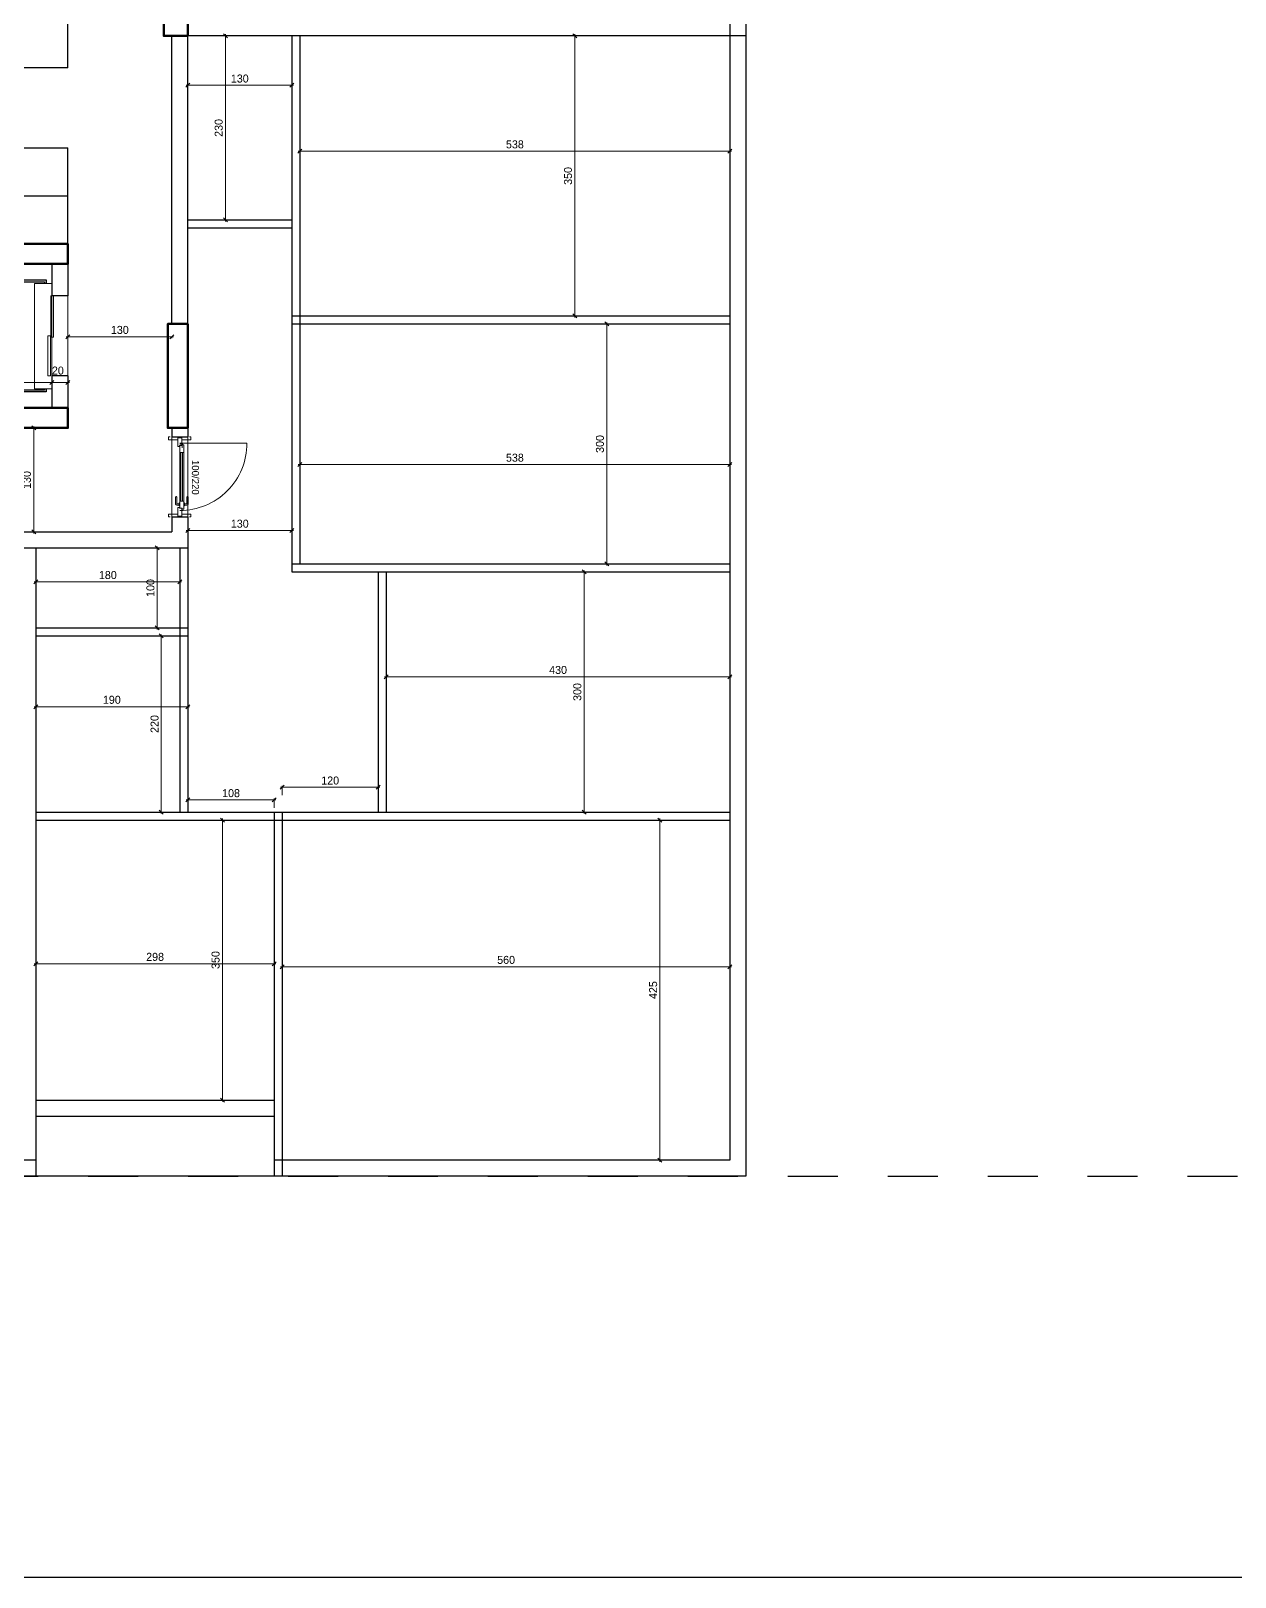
# Model space of a CAD drawing. Header units: centimetres. Extents: x 562865 to 1310255, y -148070 to 32737.
# Drawn here: x 655131 to 656637, y -20064 to -18132 of the extents above; entities that cross this region are included whole.
import ezdxf
from ezdxf.enums import TextEntityAlignment as Align

# ---------------------------------------------------------------- set-up
doc = ezdxf.new("R2010")
doc.units = ezdxf.units.CM
doc.header["$LTSCALE"] = 2.5
doc.linetypes.add('DASHED', pattern=[0.25, 0.125, -0.125])
doc.layers.get('0').update_dxf_attribs({"color": 86})
for name, color, linetype, lineweight in [('1', 126, 'Continuous', 25), ('DUVAR', 4, 'Continuous', 30), ('duvar-kesim', 7, 'Continuous', 0), ('GÖRÜNÜŞLER', 96, 'Continuous', 25), ('ince', 30, 'Continuous', 15), ('iç ölçü', 106, 'Continuous', 18), ('kapi', 9, 'Continuous', 0), ('kolon', 1, 'Continuous', 53)]:
    doc.layers.add(name, color=color, linetype=linetype, lineweight=lineweight)
for name, color, linetype in [('alan', 7, 'Continuous'), ('kapi-yazi', 7, 'Continuous'), ('MAKINA', 4, 'Continuous'), ('MERBAS', 231, 'Continuous'), ('MIMARI', 3, 'Continuous'), ('Oda', 7, 'Continuous')]:
    doc.layers.add(name, color=color, linetype=linetype)
doc.styles.add('MAHALADI', font='arial.ttf')
doc.styles.add('PINAR', font='comic.ttf')
doc.dimstyles.new('TEMİZ ÖLÇÜ', dxfattribs={"dimtxt": 10, "dimasz": 5, "dimexe": 1.8, "dimexo": 0.625, "dimgap": 3, "dimtad": 1, "dimdec": 0, "dimrnd": 0.5, "dimzin": 1, "dimdsep": 46, "dimtxsty": 'PINAR', "dimblk": 'OBLIQUE', "dimcen": 0.9, "dimdle": 2, "dimclrd": 256, "dimclre": 256, "dimclrt": 7, "dimadec": 0, "dimazin": 0, "dimtfac": 1, "dimtdec": 0, "dimtofl": 0, "dimtmove": 2, "dimatfit": 2, "dimfxl": 10, "dimfxlon": 1, "dimlwd": -1, "dimlwe": -1, "dimarcsym": 0})

# ---------------------------------------------------------------- blocks, each defined once
blk = doc.blocks.new('WRTGHBWSTH')
at = {"layer": 'GÖRÜNÜŞLER', "color": 251, "linetype": 'DASHED', "ltscale": 200}
blk.add_lwpolyline([(643862, 7103), (643152.3, 7181.9), (642310, 7155.3), (641146.5, 7079.8), (639025.1, 6992.1), (638997.9, 4472.7), (643762.9, 4472.7)], close=True, dxfattribs=at)
blk = doc.blocks.new('_Oblique')
at = {"color": 0, "linetype": 'ByBlock', "lineweight": -2}
blk.add_line((-0.5, -0.5), (0.5, 0.5), dxfattribs=at)
blk = doc.blocks.new('*D3137')
at = {"layer": 'Defpoints', "color": 0}
for p in [(304, 206.9), (324, 209.6), (304, 193.2)]:
    blk.add_point(p, dxfattribs=at)
at = {"layer": 'iç ölçü'}
for p, q in [((326, 206.9), (302, 206.9)), ((304, 196.9), (304, 208.7)), ((324, 208.9), (324, 205.1))]:
    blk.add_line(p, q, dxfattribs=at)
at = {"layer": 'iç ölçü', "linetype": 'ByBlock', "xscale": 5, "yscale": 5, "zscale": 5, "rotation": 180}
blk.add_blockref('_Oblique', (304, 206.9), dxfattribs=at)
at = {"layer": 'iç ölçü', "linetype": 'ByBlock', "xscale": 5, "yscale": 5, "zscale": 5}
blk.add_blockref('_Oblique', (324, 206.9), dxfattribs=at)
at = {"layer": 'iç ölçü', "color": 7, "insert": (311.5, 221.7), "char_height": 10, "attachment_point": 5, "style": 'PINAR'}
blk.add_mtext('20', dxfattribs=at)
blk = doc.blocks.new('*D3136')
at = {"layer": 'Defpoints', "color": 0}
for p in [(99, 231.4), (99, 206.9), (304, 193.2)]:
    blk.add_point(p, dxfattribs=at)
at = {"layer": 'iç ölçü'}
for p, q in [((99, 216.9), (99, 205.1)), ((306, 206.9), (97, 206.9)), ((304, 196.9), (304, 208.7))]:
    blk.add_line(p, q, dxfattribs=at)
at = {"layer": 'iç ölçü', "linetype": 'ByBlock', "xscale": 5, "yscale": 5, "zscale": 5, "rotation": 180}
blk.add_blockref('_Oblique', (99, 206.9), dxfattribs=at)
at = {"layer": 'iç ölçü', "linetype": 'ByBlock', "xscale": 5, "yscale": 5, "zscale": 5}
blk.add_blockref('_Oblique', (304, 206.9), dxfattribs=at)
at = {"layer": 'iç ölçü', "color": 7, "insert": (201.5, 215.4), "char_height": 10, "attachment_point": 5, "style": 'PINAR'}
blk.add_mtext('205', dxfattribs=at)
blk = doc.blocks.new('*D3134')
at = {"layer": 'Defpoints', "color": 0}
for p in [(99, 231.4), (74, 209.4), (74, 206.9)]:
    blk.add_point(p, dxfattribs=at)
at = {"layer": 'iç ölçü'}
for p, q in [((99, 216.9), (99, 205.1)), ((101, 206.9), (72, 206.9)), ((74, 208.8), (74, 205.1))]:
    blk.add_line(p, q, dxfattribs=at)
at = {"layer": 'iç ölçü', "linetype": 'ByBlock', "xscale": 5, "yscale": 5, "zscale": 5, "rotation": 180}
blk.add_blockref('_Oblique', (74, 206.9), dxfattribs=at)
at = {"layer": 'iç ölçü', "linetype": 'ByBlock', "xscale": 5, "yscale": 5, "zscale": 5}
blk.add_blockref('_Oblique', (99, 206.9), dxfattribs=at)
at = {"layer": 'iç ölçü', "color": 7, "insert": (86.5, 218.4), "char_height": 10, "attachment_point": 5, "style": 'PINAR'}
blk.add_mtext('25', dxfattribs=at)
blk = doc.blocks.new('*D3135')
at = {"layer": 'Defpoints', "color": 0}
for p in [(130.6, 175), (137.3, 175), (130.6, 150)]:
    blk.add_point(p, dxfattribs=at)
at = {"layer": 'iç ölçü'}
for p, q in [((131.2, 175), (139.1, 175)), ((137.3, 148), (137.3, 177)), ((131.2, 150), (139.1, 150))]:
    blk.add_line(p, q, dxfattribs=at)
at = {"layer": 'iç ölçü', "linetype": 'ByBlock', "xscale": 5, "yscale": 5, "zscale": 5}
for p, rotation in [((137.3, 175), 90), ((137.3, 150), 270)]:
    blk.add_blockref('_Oblique', p, dxfattribs=dict(at, rotation=rotation))
at = {"layer": 'iç ölçü', "color": 7, "insert": (125.4, 162.5), "char_height": 10, "attachment_point": 5, "rotation": 90, "style": 'PINAR'}
blk.add_mtext('25', dxfattribs=at)
blk = doc.blocks.new('*D3139')
at = {"layer": 'Defpoints', "color": 0}
for p in [(133.1, 355), (137.3, 355), (130.6, 175)]:
    blk.add_point(p, dxfattribs=at)
at = {"layer": 'iç ölçü'}
for p, q in [((133.7, 355), (139.1, 355)), ((137.3, 173), (137.3, 357)), ((131.2, 175), (139.1, 175))]:
    blk.add_line(p, q, dxfattribs=at)
at = {"layer": 'iç ölçü', "linetype": 'ByBlock', "xscale": 5, "yscale": 5, "zscale": 5}
for p, rotation in [((137.3, 355), 90.00000000000001), ((137.3, 175), 270)]:
    blk.add_blockref('_Oblique', p, dxfattribs=dict(at, rotation=rotation))
at = {"layer": 'iç ölçü', "color": 7, "insert": (128.9, 265), "char_height": 10, "attachment_point": 5, "rotation": 90, "style": 'PINAR'}
blk.add_mtext('180', dxfattribs=at)
blk = doc.blocks.new('*D3133')
at = {"layer": 'Defpoints', "color": 0}
for p in [(133.1, 380), (137.3, 380), (133.1, 355)]:
    blk.add_point(p, dxfattribs=at)
at = {"layer": 'iç ölçü'}
for p, q in [((133.7, 380), (139.1, 380)), ((137.3, 353), (137.3, 382)), ((133.7, 355), (139.1, 355))]:
    blk.add_line(p, q, dxfattribs=at)
at = {"layer": 'iç ölçü', "linetype": 'ByBlock', "xscale": 5, "yscale": 5, "zscale": 5}
for p, rotation in [((137.3, 380), 90), ((137.3, 355), 270)]:
    blk.add_blockref('_Oblique', p, dxfattribs=dict(at, rotation=rotation))
at = {"layer": 'iç ölçü', "color": 7, "insert": (122.2, 367.5), "char_height": 10, "attachment_point": 5, "rotation": 90, "style": 'PINAR'}
blk.add_mtext('25', dxfattribs=at)
blk = doc.blocks.new('*D3138')
at = {"layer": 'Defpoints', "color": 0}
for p in [(324, 265), (454, 265), (454, 264.1)]:
    blk.add_point(p, dxfattribs=at)
at = {"layer": 'iç ölçü'}
for p, q in [((322, 264.1), (456, 264.1)), ((324, 264.4), (324, 262.3)), ((454, 264.4), (454, 262.3))]:
    blk.add_line(p, q, dxfattribs=at)
at = {"layer": 'iç ölçü', "linetype": 'ByBlock', "xscale": 5, "yscale": 5, "zscale": 5, "rotation": 180}
blk.add_blockref('_Oblique', (324, 264.1), dxfattribs=at)
at = {"layer": 'iç ölçü', "linetype": 'ByBlock', "xscale": 5, "yscale": 5, "zscale": 5}
blk.add_blockref('_Oblique', (454, 264.1), dxfattribs=at)
at = {"layer": 'iç ölçü', "color": 7, "insert": (389, 272.5), "char_height": 10, "attachment_point": 5, "style": 'PINAR'}
blk.add_mtext('130', dxfattribs=at)
blk = doc.blocks.new('fm-door1')
at = {"linetype": 'Continuous'}
for p, q in [((0, 25), (0, -25)), ((100, 25), (0, 25)), ((80, 32), (80, 0)), ((84, 28), (128, 28)), ((90, 50), (910, 50)), ((90, 50), (90, 30)), ((100, 30), (90, 30)), ((100, 30), (100, -5)), ((100, 30), (100, -5)), ((100, 0), (900, 0)), ((190, 50), (190, 0)), ((810, 50), (810, 0)), ((910, 30), (900, 30)), ((900, 30), (900, -5)), ((900, 25), (1000, 25)), ((910, 50), (910, 30)), ((1000, 25), (1000, -25)), ((110, -25), (0, -25)), ((100, -5), (110, -5)), ((110, -5), (100, -5)), ((110, -5), (110, -25)), ((110, -25), (110, -5)), ((890, -25), (890, -5)), ((890, -5), (900, -5)), ((890, -25), (1000, -25))]:
    blk.add_line(p, q, dxfattribs=at)
at = {"color": 8, "linetype": 'Continuous'}
for p, q in [((190, 35), (810, 35)), ((190, 15), (810, 15))]:
    blk.add_line(p, q, dxfattribs=at)
at = {"linetype": 'Continuous'}
for points in [[(858, 58), (858, 89, 0.414214), (842, 104), (759, 104, 1), (759, 89), (835, 89, -0.414214), (842, 81), (842, 58)], [(858, -8), (858, -39, -0.414214), (842, -54), (759, -54, -1), (759, -39), (835, -39, 0.414214), (842, -31), (842, -8)]]:
    blk.add_lwpolyline(points, format="xyb", dxfattribs=at)
for points in [[(869, 50), (869, 58), (831, 58), (831, 50)], [(869, 0), (869, -8), (831, -8), (831, 0)]]:
    blk.add_lwpolyline(points, dxfattribs=at)
blk.add_circle((84, 32), 4.26, dxfattribs=at)
blk = doc.blocks.new('*D3130')
at = {"layer": 'Defpoints', "color": 0}
for p in [(251.2, 150), (251.2, 20), (281.3, 20)]:
    blk.add_point(p, dxfattribs=at)
at = {"layer": 'iç ölçü'}
for p, q in [((276.3, 150), (283.1, 150)), ((281.3, 152), (281.3, 18)), ((276.3, 20), (283.1, 20))]:
    blk.add_line(p, q, dxfattribs=at)
at = {"layer": 'iç ölçü', "linetype": 'ByBlock', "xscale": 5, "yscale": 5, "zscale": 5}
for p, rotation in [((281.3, 150), 90), ((281.3, 20), 270)]:
    blk.add_blockref('_Oblique', p, dxfattribs=dict(at, rotation=rotation))
at = {"layer": 'iç ölçü', "color": 7, "insert": (272.8, 85), "char_height": 10, "attachment_point": 5, "rotation": 90, "style": 'PINAR'}
blk.add_mtext('130', dxfattribs=at)
blk = doc.blocks.new('*D3131')
at = {"layer": 'Defpoints', "color": 0}
for p in [(274, 880), (280.3, 880), (281.3, 750)]:
    blk.add_point(p, dxfattribs=at)
at = {"layer": 'iç ölçü'}
for p, q in [((275.3, 880), (282.1, 880)), ((280.3, 748), (280.3, 882)), ((280.6, 750), (278.5, 750))]:
    blk.add_line(p, q, dxfattribs=at)
at = {"layer": 'iç ölçü', "linetype": 'ByBlock', "xscale": 5, "yscale": 5, "zscale": 5}
for p, rotation in [((280.3, 880), 90), ((280.3, 750), 270)]:
    blk.add_blockref('_Oblique', p, dxfattribs=dict(at, rotation=rotation))
at = {"layer": 'iç ölçü', "color": 7, "insert": (271.8, 815), "char_height": 10, "attachment_point": 5, "rotation": 90, "style": 'PINAR'}
blk.add_mtext('130', dxfattribs=at)
blk = doc.blocks.new('*D3132')
at = {"layer": 'Defpoints', "color": 0}
for p in [(324, 675.8), (324, 661.2), (454, 675.8)]:
    blk.add_point(p, dxfattribs=at)
at = {"layer": 'iç ölçü'}
for p, q in [((456, 661.2), (322, 661.2)), ((324, 666.2), (324, 659.4)), ((454, 666.2), (454, 659.4))]:
    blk.add_line(p, q, dxfattribs=at)
at = {"layer": 'iç ölçü', "linetype": 'ByBlock', "xscale": 5, "yscale": 5, "zscale": 5, "rotation": 180}
blk.add_blockref('_Oblique', (324, 661.2), dxfattribs=at)
at = {"layer": 'iç ölçü', "linetype": 'ByBlock', "xscale": 5, "yscale": 5, "zscale": 5}
blk.add_blockref('_Oblique', (454, 661.2), dxfattribs=at)
at = {"layer": 'iç ölçü', "color": 7, "insert": (389, 669.6), "char_height": 10, "attachment_point": 5, "style": 'PINAR'}
blk.add_mtext('130', dxfattribs=at)
blk = doc.blocks.new('*D1673')
at = {"layer": 'Defpoints', "color": 0}
for p in [(655445.4, -19291.3), (656005.4, -19291.3), (656005.4, -19301.5)]:
    blk.add_point(p, dxfattribs=at)
at = {"layer": 'iç ölçü'}
for p, q in [((655443.4, -19301.5), (656007.4, -19301.5)), ((655445.4, -19291.9), (655445.4, -19303.3)), ((656005.4, -19291.9), (656005.4, -19303.3))]:
    blk.add_line(p, q, dxfattribs=at)
at = {"layer": 'iç ölçü', "linetype": 'ByBlock', "xscale": 5, "yscale": 5, "zscale": 5, "rotation": 180}
blk.add_blockref('_Oblique', (655445.4, -19301.5), dxfattribs=at)
at = {"layer": 'iç ölçü', "linetype": 'ByBlock', "xscale": 5, "yscale": 5, "zscale": 5}
blk.add_blockref('_Oblique', (656005.4, -19301.5), dxfattribs=at)
at = {"layer": 'iç ölçü', "color": 7, "insert": (655725.4, -19293), "char_height": 10, "attachment_point": 5, "style": 'PINAR'}
blk.add_mtext('560', dxfattribs=at)
blk = doc.blocks.new('*D1674')
at = {"layer": 'Defpoints', "color": 0}
for p in [(655137.3, -19272.2), (655435.4, -19272.2), (655137.3, -19297.7)]:
    blk.add_point(p, dxfattribs=at)
at = {"layer": 'iç ölçü'}
for p, q in [((655437.4, -19297.7), (655135.3, -19297.7)), ((655137.3, -19287.7), (655137.3, -19299.5)), ((655435.4, -19287.7), (655435.4, -19299.5))]:
    blk.add_line(p, q, dxfattribs=at)
at = {"layer": 'iç ölçü', "linetype": 'ByBlock', "xscale": 5, "yscale": 5, "zscale": 5, "rotation": 180}
blk.add_blockref('_Oblique', (655137.3, -19297.7), dxfattribs=at)
at = {"layer": 'iç ölçü', "linetype": 'ByBlock', "xscale": 5, "yscale": 5, "zscale": 5}
blk.add_blockref('_Oblique', (655435.4, -19297.7), dxfattribs=at)
at = {"layer": 'iç ölçü', "color": 7, "insert": (655286.4, -19289.2), "char_height": 10, "attachment_point": 5, "style": 'PINAR'}
blk.add_mtext('298', dxfattribs=at)
blk = doc.blocks.new('*D1675')
at = {"layer": 'Defpoints', "color": 0}
for p in [(655137.3, -18813.9), (655317.3, -18813.9), (655317.3, -18820.4)]:
    blk.add_point(p, dxfattribs=at)
at = {"layer": 'iç ölçü'}
for p, q in [((655135.3, -18820.4), (655319.3, -18820.4)), ((655137.3, -18814.5), (655137.3, -18822.2)), ((655317.3, -18814.5), (655317.3, -18822.2))]:
    blk.add_line(p, q, dxfattribs=at)
at = {"layer": 'iç ölçü', "linetype": 'ByBlock', "xscale": 5, "yscale": 5, "zscale": 5, "rotation": 180}
blk.add_blockref('_Oblique', (655137.3, -18820.4), dxfattribs=at)
at = {"layer": 'iç ölçü', "linetype": 'ByBlock', "xscale": 5, "yscale": 5, "zscale": 5}
blk.add_blockref('_Oblique', (655317.3, -18820.4), dxfattribs=at)
at = {"layer": 'iç ölçü', "color": 7, "insert": (655227.3, -18812), "char_height": 10, "attachment_point": 5, "style": 'PINAR'}
blk.add_mtext('180', dxfattribs=at)
blk = doc.blocks.new('*D1676')
at = {"layer": 'Defpoints', "color": 0}
for p in [(655227.3, -18888.1), (655227.3, -19108.1), (655294.2, -19108.1)]:
    blk.add_point(p, dxfattribs=at)
at = {"layer": 'iç ölçü'}
for p, q in [((655284.2, -18888.1), (655296, -18888.1)), ((655294.2, -18886.1), (655294.2, -19110.1)), ((655284.2, -19108.1), (655296, -19108.1))]:
    blk.add_line(p, q, dxfattribs=at)
at = {"layer": 'iç ölçü', "linetype": 'ByBlock', "xscale": 5, "yscale": 5, "zscale": 5}
for p, rotation in [((655294.2, -18888.1), 90), ((655294.2, -19108.1), 270)]:
    blk.add_blockref('_Oblique', p, dxfattribs=dict(at, rotation=rotation))
at = {"layer": 'iç ölçü', "color": 7, "insert": (655285.8, -18998.1), "char_height": 10, "attachment_point": 5, "rotation": 90, "style": 'PINAR'}
blk.add_mtext('220', dxfattribs=at)
blk = doc.blocks.new('*D1678')
at = {"layer": 'Defpoints', "color": 0}
for p in [(655885.4, -19118.1), (655885.4, -19543.3), (655917.8, -19543.3)]:
    blk.add_point(p, dxfattribs=at)
at = {"layer": 'iç ölçü'}
for p, q in [((655907.8, -19118.1), (655919.6, -19118.1)), ((655917.8, -19116.1), (655917.8, -19545.3)), ((655907.8, -19543.3), (655919.6, -19543.3))]:
    blk.add_line(p, q, dxfattribs=at)
at = {"layer": 'iç ölçü', "linetype": 'ByBlock', "xscale": 5, "yscale": 5, "zscale": 5}
for p, rotation in [((655917.8, -19118.1), 90), ((655917.8, -19543.3), 270)]:
    blk.add_blockref('_Oblique', p, dxfattribs=dict(at, rotation=rotation))
at = {"layer": 'iç ölçü', "color": 7, "insert": (655909.3, -19330.7), "char_height": 10, "attachment_point": 5, "rotation": 90, "style": 'PINAR'}
blk.add_mtext('425', dxfattribs=at)
blk = doc.blocks.new('*D1679')
at = {"layer": 'Defpoints', "color": 0}
for p in [(655371.7, -18138.1), (655371.7, -18368.1), (655374.4, -18368.1)]:
    blk.add_point(p, dxfattribs=at)
at = {"layer": 'iç ölçü'}
for p, q in [((655372.3, -18138.1), (655376.2, -18138.1)), ((655374.4, -18136.1), (655374.4, -18370.1)), ((655372.3, -18368.1), (655376.2, -18368.1))]:
    blk.add_line(p, q, dxfattribs=at)
at = {"layer": 'iç ölçü', "linetype": 'ByBlock', "xscale": 5, "yscale": 5, "zscale": 5}
for p, rotation in [((655374.4, -18138.1), 90), ((655374.4, -18368.1), 270)]:
    blk.add_blockref('_Oblique', p, dxfattribs=dict(at, rotation=rotation))
at = {"layer": 'iç ölçü', "color": 7, "insert": (655366, -18253.1), "char_height": 10, "attachment_point": 5, "rotation": 90, "style": 'PINAR'}
blk.add_mtext('230', dxfattribs=at)
blk = doc.blocks.new('*D1680')
at = {"layer": 'Defpoints', "color": 0}
for p in [(655457.3, -18199.8), (655327.3, -18204.8), (655457.3, -18204.8)]:
    blk.add_point(p, dxfattribs=at)
at = {"layer": 'iç ölçü'}
for p, q in [((655325.3, -18199.8), (655459.3, -18199.8)), ((655327.3, -18204.2), (655327.3, -18198)), ((655457.3, -18204.2), (655457.3, -18198))]:
    blk.add_line(p, q, dxfattribs=at)
at = {"layer": 'iç ölçü', "linetype": 'ByBlock', "xscale": 5, "yscale": 5, "zscale": 5, "rotation": 180}
blk.add_blockref('_Oblique', (655327.3, -18199.8), dxfattribs=at)
at = {"layer": 'iç ölçü', "linetype": 'ByBlock', "xscale": 5, "yscale": 5, "zscale": 5}
blk.add_blockref('_Oblique', (655457.3, -18199.8), dxfattribs=at)
at = {"layer": 'iç ölçü', "color": 7, "insert": (655392.3, -18191.4), "char_height": 10, "attachment_point": 5, "style": 'PINAR'}
blk.add_mtext('130', dxfattribs=at)
blk = doc.blocks.new('*D1684')
at = {"layer": 'Defpoints', "color": 0}
for p in [(655845.3, -18498.1), (655845.3, -18798.1), (655851.2, -18798.1)]:
    blk.add_point(p, dxfattribs=at)
at = {"layer": 'iç ölçü'}
for p, q in [((655846, -18498.1), (655853, -18498.1)), ((655851.2, -18496.1), (655851.2, -18800.1)), ((655846, -18798.1), (655853, -18798.1))]:
    blk.add_line(p, q, dxfattribs=at)
at = {"layer": 'iç ölçü', "linetype": 'ByBlock', "xscale": 5, "yscale": 5, "zscale": 5}
for p, rotation in [((655851.2, -18498.1), 90), ((655851.2, -18798.1), 270)]:
    blk.add_blockref('_Oblique', p, dxfattribs=dict(at, rotation=rotation))
at = {"layer": 'iç ölçü', "color": 7, "insert": (655842.8, -18648.1), "char_height": 10, "attachment_point": 5, "rotation": 90, "style": 'PINAR'}
blk.add_mtext('300', dxfattribs=at)
blk = doc.blocks.new('*D1685')
at = {"layer": 'Defpoints', "color": 0}
for p in [(655467.3, -18668.1), (656005.4, -18668.1), (656005.4, -18673.7)]:
    blk.add_point(p, dxfattribs=at)
at = {"layer": 'iç ölçü'}
for p, q in [((655465.3, -18673.7), (656007.4, -18673.7)), ((655467.3, -18668.7), (655467.3, -18675.5)), ((656005.4, -18668.7), (656005.4, -18675.5))]:
    blk.add_line(p, q, dxfattribs=at)
at = {"layer": 'iç ölçü', "linetype": 'ByBlock', "xscale": 5, "yscale": 5, "zscale": 5, "rotation": 180}
blk.add_blockref('_Oblique', (655467.3, -18673.7), dxfattribs=at)
at = {"layer": 'iç ölçü', "linetype": 'ByBlock', "xscale": 5, "yscale": 5, "zscale": 5}
blk.add_blockref('_Oblique', (656005.4, -18673.7), dxfattribs=at)
at = {"layer": 'iç ölçü', "color": 7, "insert": (655736.4, -18665.3), "char_height": 10, "attachment_point": 5, "style": 'PINAR'}
blk.add_mtext('538', dxfattribs=at)
blk = doc.blocks.new('*D1686')
at = {"layer": 'Defpoints', "color": 0}
for p in [(655807, -18138.1), (655811.3, -18138.1), (655807, -18488.1)]:
    blk.add_point(p, dxfattribs=at)
at = {"layer": 'iç ölçü'}
for p, q in [((655807.6, -18138.1), (655813.1, -18138.1)), ((655811.3, -18490.1), (655811.3, -18136.1)), ((655807.6, -18488.1), (655813.1, -18488.1))]:
    blk.add_line(p, q, dxfattribs=at)
at = {"layer": 'iç ölçü', "linetype": 'ByBlock', "xscale": 5, "yscale": 5, "zscale": 5}
for p, rotation in [((655811.3, -18138.1), 90), ((655811.3, -18488.1), 270)]:
    blk.add_blockref('_Oblique', p, dxfattribs=dict(at, rotation=rotation))
at = {"layer": 'iç ölçü', "color": 7, "insert": (655802.9, -18313.1), "char_height": 10, "attachment_point": 5, "rotation": 90, "style": 'PINAR'}
blk.add_mtext('350', dxfattribs=at)
blk = doc.blocks.new('*D1687')
at = {"layer": 'Defpoints', "color": 0}
for p in [(655467.3, -18282.9), (656005.4, -18282.2), (656005.4, -18282.9)]:
    blk.add_point(p, dxfattribs=at)
at = {"layer": 'iç ölçü'}
for p, q in [((655467.3, -18282.3), (655467.3, -18280.4)), ((656005.4, -18282.3), (656005.4, -18280.4)), ((655465.3, -18282.2), (656007.4, -18282.2))]:
    blk.add_line(p, q, dxfattribs=at)
at = {"layer": 'iç ölçü', "linetype": 'ByBlock', "xscale": 5, "yscale": 5, "zscale": 5, "rotation": 180}
blk.add_blockref('_Oblique', (655467.3, -18282.2), dxfattribs=at)
at = {"layer": 'iç ölçü', "linetype": 'ByBlock', "xscale": 5, "yscale": 5, "zscale": 5}
blk.add_blockref('_Oblique', (656005.4, -18282.2), dxfattribs=at)
at = {"layer": 'iç ölçü', "color": 7, "insert": (655736.4, -18273.7), "char_height": 10, "attachment_point": 5, "style": 'PINAR'}
blk.add_mtext('538', dxfattribs=at)
blk = doc.blocks.new('*D1688')
at = {"layer": 'Defpoints', "color": 0}
for p in [(655795.4, -18808.1), (655795.4, -19108.1), (655822.9, -19108.1)]:
    blk.add_point(p, dxfattribs=at)
at = {"layer": 'iç ölçü'}
for p, q in [((655812.9, -18808.1), (655824.7, -18808.1)), ((655822.9, -18806.1), (655822.9, -19110.1)), ((655812.9, -19108.1), (655824.7, -19108.1))]:
    blk.add_line(p, q, dxfattribs=at)
at = {"layer": 'iç ölçü', "linetype": 'ByBlock', "xscale": 5, "yscale": 5, "zscale": 5}
for p, rotation in [((655822.9, -18808.1), 90), ((655822.9, -19108.1), 270)]:
    blk.add_blockref('_Oblique', p, dxfattribs=dict(at, rotation=rotation))
at = {"layer": 'iç ölçü', "color": 7, "insert": (655814.5, -18958.1), "char_height": 10, "attachment_point": 5, "rotation": 90, "style": 'PINAR'}
blk.add_mtext('300', dxfattribs=at)
blk = doc.blocks.new('*D1689')
at = {"layer": 'Defpoints', "color": 0}
for p in [(656005.4, -18939), (655575.4, -18961.6), (656005.4, -18961.6)]:
    blk.add_point(p, dxfattribs=at)
at = {"layer": 'iç ölçü'}
for p, q in [((655575.4, -18949), (655575.4, -18937.2)), ((656005.4, -18949), (656005.4, -18937.2)), ((655573.4, -18939), (656007.4, -18939))]:
    blk.add_line(p, q, dxfattribs=at)
at = {"layer": 'iç ölçü', "linetype": 'ByBlock', "xscale": 5, "yscale": 5, "zscale": 5, "rotation": 180}
blk.add_blockref('_Oblique', (655575.4, -18939), dxfattribs=at)
at = {"layer": 'iç ölçü', "linetype": 'ByBlock', "xscale": 5, "yscale": 5, "zscale": 5}
blk.add_blockref('_Oblique', (656005.4, -18939), dxfattribs=at)
at = {"layer": 'iç ölçü', "color": 7, "insert": (655790.4, -18930.6), "char_height": 10, "attachment_point": 5, "style": 'PINAR'}
blk.add_mtext('430', dxfattribs=at)
blk = doc.blocks.new('*D1690')
at = {"layer": 'Defpoints', "color": 0}
for p in [(655565.4, -19077.2), (655445.4, -19108.1), (655565.4, -19108.1)]:
    blk.add_point(p, dxfattribs=at)
at = {"layer": 'iç ölçü'}
for p, q in [((655443.4, -19077.2), (655567.4, -19077.2)), ((655445.4, -19087.2), (655445.4, -19075.4)), ((655565.4, -19087.2), (655565.4, -19075.4))]:
    blk.add_line(p, q, dxfattribs=at)
at = {"layer": 'iç ölçü', "linetype": 'ByBlock', "xscale": 5, "yscale": 5, "zscale": 5, "rotation": 180}
blk.add_blockref('_Oblique', (655445.4, -19077.2), dxfattribs=at)
at = {"layer": 'iç ölçü', "linetype": 'ByBlock', "xscale": 5, "yscale": 5, "zscale": 5}
blk.add_blockref('_Oblique', (655565.4, -19077.2), dxfattribs=at)
at = {"layer": 'iç ölçü', "color": 7, "insert": (655505.4, -19068.8), "char_height": 10, "attachment_point": 5, "style": 'PINAR'}
blk.add_mtext('120', dxfattribs=at)
blk = doc.blocks.new('*D1691')
at = {"layer": 'Defpoints', "color": 0}
for p in [(655327.3, -19093), (655327.3, -19108.1), (655435.4, -19108.1)]:
    blk.add_point(p, dxfattribs=at)
at = {"layer": 'iç ölçü'}
for p, q in [((655437.4, -19093), (655325.3, -19093)), ((655327.3, -19103), (655327.3, -19091.2)), ((655435.4, -19103), (655435.4, -19091.2))]:
    blk.add_line(p, q, dxfattribs=at)
at = {"layer": 'iç ölçü', "linetype": 'ByBlock', "xscale": 5, "yscale": 5, "zscale": 5, "rotation": 180}
blk.add_blockref('_Oblique', (655327.3, -19093), dxfattribs=at)
at = {"layer": 'iç ölçü', "linetype": 'ByBlock', "xscale": 5, "yscale": 5, "zscale": 5}
blk.add_blockref('_Oblique', (655435.4, -19093), dxfattribs=at)
at = {"layer": 'iç ölçü', "color": 7, "insert": (655381.4, -19084.6), "char_height": 10, "attachment_point": 5, "style": 'PINAR'}
blk.add_mtext('108', dxfattribs=at)
blk = doc.blocks.new('*D1692')
at = {"layer": 'Defpoints', "color": 0}
for p in [(655457.3, -18753.1), (655457.3, -18756.3), (655327.3, -18793.1)]:
    blk.add_point(p, dxfattribs=at)
at = {"layer": 'iç ölçü'}
for p, q in [((655325.3, -18756.3), (655459.3, -18756.3)), ((655327.3, -18766.3), (655327.3, -18754.5)), ((655457.3, -18753.7), (655457.3, -18758.1))]:
    blk.add_line(p, q, dxfattribs=at)
at = {"layer": 'iç ölçü', "linetype": 'ByBlock', "xscale": 5, "yscale": 5, "zscale": 5, "rotation": 180}
blk.add_blockref('_Oblique', (655327.3, -18756.3), dxfattribs=at)
at = {"layer": 'iç ölçü', "linetype": 'ByBlock', "xscale": 5, "yscale": 5, "zscale": 5}
blk.add_blockref('_Oblique', (655457.3, -18756.3), dxfattribs=at)
at = {"layer": 'iç ölçü', "color": 7, "insert": (655392.3, -18747.8), "char_height": 10, "attachment_point": 5, "style": 'PINAR'}
blk.add_mtext('130', dxfattribs=at)
blk = doc.blocks.new('*D1694')
at = {"layer": 'Defpoints', "color": 0}
for p in [(655294.9, -18778.1), (655289, -18878.1), (655294.9, -18878.1)]:
    blk.add_point(p, dxfattribs=at)
at = {"layer": 'iç ölçü'}
for p, q in [((655294.3, -18778.1), (655287.2, -18778.1)), ((655289, -18776.1), (655289, -18880.1)), ((655294.3, -18878.1), (655287.2, -18878.1))]:
    blk.add_line(p, q, dxfattribs=at)
at = {"layer": 'iç ölçü', "linetype": 'ByBlock', "xscale": 5, "yscale": 5, "zscale": 5}
for p, rotation in [((655289, -18778.1), 90), ((655289, -18878.1), 270)]:
    blk.add_blockref('_Oblique', p, dxfattribs=dict(at, rotation=rotation))
at = {"layer": 'iç ölçü', "color": 7, "insert": (655280.6, -18828.1), "char_height": 10, "attachment_point": 5, "rotation": 90, "style": 'PINAR'}
blk.add_mtext('100', dxfattribs=at)
blk = doc.blocks.new('*D1695')
at = {"layer": 'Defpoints', "color": 0}
for p in [(655137.3, -18888.1), (655327.3, -18888.1), (655327.3, -18976.5)]:
    blk.add_point(p, dxfattribs=at)
at = {"layer": 'iç ölçü'}
for p, q in [((655135.3, -18976.5), (655329.3, -18976.5)), ((655137.3, -18966.5), (655137.3, -18978.3)), ((655327.3, -18966.5), (655327.3, -18978.3))]:
    blk.add_line(p, q, dxfattribs=at)
at = {"layer": 'iç ölçü', "linetype": 'ByBlock', "xscale": 5, "yscale": 5, "zscale": 5, "rotation": 180}
blk.add_blockref('_Oblique', (655137.3, -18976.5), dxfattribs=at)
at = {"layer": 'iç ölçü', "linetype": 'ByBlock', "xscale": 5, "yscale": 5, "zscale": 5}
blk.add_blockref('_Oblique', (655327.3, -18976.5), dxfattribs=at)
at = {"layer": 'iç ölçü', "color": 7, "insert": (655232.3, -18967.9), "char_height": 10, "attachment_point": 5, "style": 'PINAR'}
blk.add_mtext('190', dxfattribs=at)
blk = doc.blocks.new('*D1696')
at = {"layer": 'Defpoints', "color": 0}
for p in [(655352.4, -19118.1), (655352.4, -19468.1), (655370.6, -19468.1)]:
    blk.add_point(p, dxfattribs=at)
at = {"layer": 'iç ölçü'}
for p, q in [((655360.6, -19118.1), (655372.4, -19118.1)), ((655370.6, -19116.1), (655370.6, -19470.1)), ((655360.6, -19468.1), (655372.4, -19468.1))]:
    blk.add_line(p, q, dxfattribs=at)
at = {"layer": 'iç ölçü', "linetype": 'ByBlock', "xscale": 5, "yscale": 5, "zscale": 5}
for p, rotation in [((655370.6, -19118.1), 90), ((655370.6, -19468.1), 270)]:
    blk.add_blockref('_Oblique', p, dxfattribs=dict(at, rotation=rotation))
at = {"layer": 'iç ölçü', "color": 7, "insert": (655362.1, -19293.1), "char_height": 10, "attachment_point": 5, "rotation": 90, "style": 'PINAR'}
blk.add_mtext('350', dxfattribs=at)
blk = doc.blocks.new('G$CD7B30051')
at = {"color": 4, "ltscale": 0.1}
for p, q in [((302.7, 315), (306.2, 315)), ((302.7, 315), (302.7, 263.6)), ((306.2, 315), (306.2, 263.6)), ((298.8, 265), (302.3, 265)), ((298.8, 265), (298.8, 215)), ((302.3, 265), (302.3, 215)), ((306.2, 263.6), (302.7, 263.6)), ((302.3, 215), (298.8, 215))]:
    blk.add_line(p, q, dxfattribs=at)
at = {"layer": '1', "linetype": 'DASHED', "ltscale": 20}
blk.add_line((324, 725), (324, 722), dxfattribs=at)
at = {"layer": 'DUVAR'}
for p, q in [((74, 900), (474, 900)), ((74, 861.2), (74, 900)), ((474, 861.2), (474, 900)), ((94, 880), (454, 880)), ((94, 861.2), (94, 880)), ((454, 861.2), (454, 880)), ((94, 861.2), (74, 861.2)), ((454, 861.2), (474, 861.2)), ((74, 750), (74, 761.2)), ((94, 761.2), (74, 761.2)), ((94, 750), (94, 761.2)), ((454, 750), (454, 761.2)), ((454, 761.2), (474, 761.2)), ((474, 750), (474, 761.2)), ((454, 280), (454, 640)), ((474, 280), (474, 640)), ((304, 355), (304, 315)), ((324, 355), (324, 315)), ((324, 315), (304, 315)), ((324, 215), (304, 215)), ((304, 215), (304, 175)), ((324, 215), (324, 175)), ((74, 150), (74, 138.8)), ((94, 138.8), (74, 138.8)), ((94, 150), (94, 138.8)), ((454, 150), (454, 138.8)), ((454, 138.8), (474, 138.8)), ((474, 150), (474, 138.8)), ((74, 38.8), (74, 0)), ((94, 38.8), (74, 38.8)), ((94, 38.8), (94, 20)), ((454, 38.8), (454, 20)), ((454, 38.8), (474, 38.8)), ((474, 38.8), (474, 0)), ((94, 20), (454, 20)), ((74, 0), (474, 0))]:
    blk.add_line(p, q, dxfattribs=at)
at = {"layer": 'duvar-kesim'}
for p, q in [((74, 761.2), (74, 861.2)), ((94, 761.2), (94, 861.2)), ((454, 761.2), (454, 861.2)), ((474, 761.2), (474, 861.2)), ((304, 315), (304, 215)), ((324, 315), (324, 215)), ((74, 138.8), (74, 38.8)), ((94, 138.8), (94, 38.8)), ((454, 138.8), (454, 38.8)), ((474, 138.8), (474, 38.8))]:
    blk.add_line(p, q, dxfattribs=at)
at = {"layer": 'ince', "ltscale": 0.1}
for p, q in [((282.4, 330.4), (282.4, 198.8)), ((304, 330.4), (282.4, 330.4)), ((304, 302.6), (304, 315)), ((304, 215), (304, 198.8)), ((304, 198.8), (282.4, 198.8))]:
    blk.add_line(p, q, dxfattribs=at)
at = {"layer": 'kapi'}
for points in [[(84, 769.2), (0, 769.2, -0.414214), (84, 853.2, -0.414214)], [(464, 769.2), (548, 769.2, 0.414214), (464, 853.2, 0.414214)], [(84, 130.8), (0, 130.8, 0.414214), (84, 46.8, 0.414214)], [(464, 130.8), (548, 130.8, -0.414214), (464, 46.8, -0.414214)]]:
    blk.add_lwpolyline(points, format="xyb", dxfattribs=at)
for points in [[(72, 861.2), (70, 861.2), (70, 857.7), (81.5, 857.7)], [(96, 861.2), (98, 861.2), (98, 857.7), (86.5, 857.7)], [(452, 861.2), (450, 861.2), (450, 857.7), (461.5, 857.7)], [(476, 861.2), (478, 861.2), (478, 857.7), (466.5, 857.7)], [(72, 761.2), (70, 761.2), (70, 764.7), (81.5, 764.7)], [(96, 761.2), (98, 761.2), (98, 764.7), (86.5, 764.7)], [(452, 761.2), (450, 761.2), (450, 764.7), (461.5, 764.7)], [(476, 761.2), (478, 761.2), (478, 764.7), (466.5, 764.7)], [(72, 138.8), (70, 138.8), (70, 135.3), (81.5, 135.3)], [(96, 138.8), (98, 138.8), (98, 135.3), (86.5, 135.3)], [(452, 138.8), (450, 138.8), (450, 135.3), (461.5, 135.3)], [(476, 138.8), (478, 138.8), (478, 135.3), (466.5, 135.3)], [(72, 38.8), (70, 38.8), (70, 42.3), (81.5, 42.3)], [(96, 38.8), (98, 38.8), (98, 42.3), (86.5, 42.3)], [(452, 38.8), (450, 38.8), (450, 42.3), (461.5, 42.3)], [(476, 38.8), (478, 38.8), (478, 42.3), (466.5, 42.3)]]:
    blk.add_lwpolyline(points, dxfattribs=at)
at = {"layer": 'kolon'}
for points in [[(74, 150), (74, 750), (324, 750), (324, 720), (99, 720), (99, 380), (324, 380), (324, 355), (99, 355), (99, 175), (324, 175), (324, 150)], [(474, 750), (444, 750), (444, 640), (474, 640)], [(474, 280), (449, 280), (449, 150), (474, 150)]]:
    blk.add_lwpolyline(points, close=True, dxfattribs=at)
blk.add_lwpolyline([(324, 150), (74, 150)], dxfattribs=at)
at = {"layer": 'MAKINA', "ltscale": 0.1}
for p, q in [((106.6, 216.1), (106.6, 211.4)), ((135.2, 211.4), (135.2, 216.1))]:
    blk.add_line(p, q, dxfattribs=at)
at = {"layer": 'MERBAS'}
for p, q in [((324, 720), (99, 720)), ((99, 720), (99, 380)), ((324, 600), (324, 720)), ((324, 380), (324, 500)), ((99, 380), (324, 380))]:
    blk.add_line(p, q, dxfattribs=at)
for points in [[(324, 660), (229, 660, 0.414214), (159, 590), (159, 510, 0.414214), (229, 440), (324, 440)], [(324, 600), (229, 600, 0.414214), (219, 590), (219, 510, 0.414214), (229, 500), (324, 500)]]:
    blk.add_lwpolyline(points, format="xyb", dxfattribs=at)
at = {"layer": 'MIMARI', "ltscale": 0.1}
for p, q in [((202.4, 360.5), (204.7, 360.5)), ((202.4, 360.5), (202.4, 337.7)), ((204.7, 360.5), (204.7, 340)), ((214.1, 360.5), (216.5, 360.5)), ((214.1, 340), (214.1, 360.5)), ((216.5, 337.7), (216.5, 360.5)), ((202.4, 337.7), (216.5, 337.7)), ((204.7, 340), (214.1, 340)), ((135.2, 318.6), (106.6, 318.6)), ((106.6, 318.6), (106.6, 313.9)), ((135.2, 318.6), (106.6, 318.6)), ((106.6, 318.6), (106.6, 313.9)), ((135.2, 313.9), (106.6, 313.9)), ((135.2, 313.9), (106.6, 313.9)), ((135.2, 313.9), (135.2, 318.6)), ((135.2, 308), (123.5, 308)), ((123.5, 222), (123.5, 308)), ((135.2, 222), (135.2, 308)), ((135.2, 216.1), (106.6, 216.1)), ((135.2, 222), (123.5, 222)), ((135.2, 211.4), (106.6, 211.4)), ((202.4, 192.3), (216.5, 192.3)), ((202.4, 169.5), (202.4, 192.3)), ((204.7, 190), (214.1, 190)), ((204.7, 169.5), (204.7, 190)), ((214.1, 190), (214.1, 169.5)), ((216.5, 192.3), (216.5, 169.5)), ((202.4, 169.5), (204.7, 169.5)), ((214.1, 169.5), (216.5, 169.5))]:
    blk.add_line(p, q, dxfattribs=at)
for points in [[(204.7, 355), (214.1, 355)], [(157.5, 195), (145.6, 195), (145.6, 335), (296.9, 335), (296.9, 330.4)], [(157.5, 197.3), (147.9, 197.3), (147.9, 332.7), (294.6, 332.7), (294.6, 330.4)], [(296.9, 198.8), (296.9, 195), (157.5, 195)], [(294.6, 198.8), (294.6, 197.3), (157.5, 197.3)], [(204.7, 175), (214.1, 175)]]:
    blk.add_lwpolyline(points, dxfattribs=at)
for points in [[(207, 337.7), (207, 336.5), (212, 336.5), (212, 337.7)], [(208.5, 336.5), (209.4, 335), (209.4, 335), (210.4, 336.5)], [(207, 192.3), (207, 193.5), (212, 193.5), (212, 192.3)], [(208.5, 193.5), (209.4, 195), (209.4, 195), (210.4, 193.5)]]:
    blk.add_lwpolyline(points, close=True, dxfattribs=at)
for points in [[(207, 337.7), (207, 336.5), (212, 337.7), (212, 336.5)], [(210.4, 336.5), (209.4, 335), (208.5, 336.5), (209.4, 335)], [(207, 192.3), (207, 193.5), (212, 192.3), (212, 193.5)], [(210.4, 193.5), (209.4, 195), (208.5, 193.5), (209.4, 195)]]:
    blk.add_solid(points, dxfattribs=at)
at = {"layer": 'kapi', "yscale": 0.09999999999990905, "zscale": 0.098}
for p, xscale, rotation in [((84, 762.2), 0.09799999999995634, 90.00000000000001), ((464, 762.2), -0.09799999999995634, 270), ((84, 137.8), -0.09799999999995634, 89.99999999999994), ((464, 137.8), 0.09799999999995634, 270)]:
    blk.add_blockref('fm-door1', p, dxfattribs=dict(at, xscale=xscale, rotation=rotation))
at = {"layer": 'alan', "style": 'MAHALADI'}
blk.add_text('alan :3.80 m²', height=10, dxfattribs=at).set_placement((206.8, 257.2), align=Align.CENTER)
at = {"layer": 'kapi-yazi', "style": 'PINAR'}
for rotation, p in [(270, (64, 811.2)), (90, (484, 811.7)), (90, (64.4, 88.8)), (270, (483.6, 88.3))]:
    blk.add_text('100/220', height=9, rotation=rotation, dxfattribs=at).set_placement(p, align=Align.MIDDLE_CENTER)
at = {"layer": 'Oda', "style": 'MAHALADI'}
blk.add_text('ASANSÖR', height=15, dxfattribs=at).set_placement((206.8, 272.2), align=Align.CENTER)
at = {"layer": 'iç ölçü'}
for base, p1, p2, angle, override, picture, middle in [((280.3, 880), (281.3, 750), (274, 880), 90, {"dimfxl": 5, "dimarcsym": 1}, '*D3131', (271.8, 815)), ((324, 661.2), (454, 675.8), (324, 675.8), 0, {"dimfxl": 5, "dimarcsym": 1}, '*D3132', (389, 669.6)), ((137.3, 355), (130.6, 175), (133.1, 355), 90, {"dimtxsty": 'PINAR'}, '*D3139', (128.9, 265)), ((454, 264.1), (324, 265), (454, 265), 0, {"dimfxl": 5, "dimarcsym": 1}, '*D3138', (389, 272.5)), ((99, 206.9), (304, 193.2), (99, 231.4), 0, {"dimtxsty": 'PINAR'}, '*D3136', (201.5, 215.4)), ((281.3, 20), (251.2, 150), (251.2, 20), 90, {"dimfxl": 5, "dimarcsym": 1}, '*D3130', (272.8, 85))]:
    dim = blk.add_linear_dim(base=base, p1=p1, p2=p2, angle=angle, dimstyle='TEMİZ ÖLÇÜ', override=override, dxfattribs=at)
    dim.commit()
    dim.dimension.update_dxf_attribs({"geometry": picture, "text_midpoint": middle})
for base, p1, p2, angle, picture, middle in [((137.3, 380), (133.1, 355), (133.1, 380), 90, '*D3133', (122.2, 367.5)), ((74, 206.9), (99, 231.4), (74, 209.4), 0, '*D3134', (86.5, 218.4)), ((304, 206.9), (324, 209.6), (304, 193.2), 0, '*D3137', (311.5, 221.7)), ((137.3, 175), (130.6, 150), (130.6, 175), 90, '*D3135', (125.4, 162.5))]:
    dim = blk.add_linear_dim(base=base, p1=p1, p2=p2, angle=angle, dimstyle='TEMİZ ÖLÇÜ', override={"dimtxsty": 'PINAR'}, dxfattribs=at)
    dim.commit()
    dim.dimension.update_dxf_attribs({"geometry": picture, "text_midpoint": middle, "dimtype": 160})

msp = doc.modelspace()

# ---------------------------------------------------------------- linework, layer by layer
at = {"layer": 'DUVAR'}
for p, q in [((656025.4, -17092.8), (656025.4, -19563.3)), ((656005.4, -17112.8), (656005.4, -19543.3)), ((656025.4, -18138.1), (655327.3, -18138.1)), ((655457.3, -18138.1), (655457.3, -18808.1)), ((655467.3, -18138.1), (655467.3, -18798.1)), ((655327.3, -18368.1), (655457.3, -18368.1)), ((655327.3, -18378.1), (655457.3, -18378.1)), ((655457.3, -18488.1), (656005.4, -18488.1)), ((655457.3, -18498.1), (656005.4, -18498.1)), ((655137.3, -18778.1), (655137.3, -19563.3)), ((655317.3, -18778.1), (655317.3, -19108.1)), ((655327.3, -18778.1), (655327.3, -19108.1)), ((655457.3, -18798.1), (656005.4, -18798.1)), ((655457.3, -18808.1), (656005.4, -18808.1)), ((655565.4, -18808.1), (655565.4, -19108.1)), ((655575.4, -18808.1), (655575.4, -19108.1)), ((655137.3, -18878.1), (655327.3, -18878.1)), ((655137.3, -18888.1), (655327.3, -18888.1)), ((655137.3, -19108.1), (656005.4, -19108.1)), ((655435.4, -19108.1), (655435.4, -19563.3)), ((655445.4, -19108.1), (655445.4, -19563.3)), ((655137.3, -19118.1), (656005.4, -19118.1)), ((655137.3, -19468.1), (655435.4, -19468.1)), ((655137.3, -19488.1), (655435.4, -19488.1)), ((655137.3, -19543.3), (654249.3, -19543.3)), ((656005.4, -19543.3), (655435.4, -19543.3)), ((656025.4, -19563.3), (654229.3, -19563.3)), ((653897.2, -20064.3), (659249, -20064.3))]:
    msp.add_line(p, q, dxfattribs=at)

# ---------------------------------------------------------------- block references
msp.add_blockref('WRTGHBWSTH', (15204.8, -24036.1), dxfattribs=at)
at = {"layer": 'iç ölçü'}
msp.add_blockref('G$CD7B30051', (654853.3, -18778.1), dxfattribs=at)

# ---------------------------------------------------------------- dimensions: what is measured, and where the dimension line sits
for base, p1, p2, picture, middle in [((655374.4, -18368.1), (655371.7, -18138.1), (655371.7, -18368.1), '*D1679', (655366, -18253.1)), ((655811.3, -18138.1), (655807, -18488.1), (655807, -18138.1), '*D1686', (655802.9, -18313.1)), ((655851.2, -18798.1), (655845.3, -18498.1), (655845.3, -18798.1), '*D1684', (655842.8, -18648.1)), ((655289, -18878.1), (655294.9, -18778.1), (655294.9, -18878.1), '*D1694', (655280.6, -18828.1)), ((655822.9, -19108.1), (655795.4, -18808.1), (655795.4, -19108.1), '*D1688', (655814.5, -18958.1)), ((655294.2, -19108.1), (655227.3, -18888.1), (655227.3, -19108.1), '*D1676', (655285.8, -18998.1)), ((655370.6, -19468.1), (655352.4, -19118.1), (655352.4, -19468.1), '*D1696', (655362.1, -19293.1)), ((655917.8, -19543.3), (655885.4, -19118.1), (655885.4, -19543.3), '*D1678', (655909.3, -19330.7))]:
    dim = msp.add_linear_dim(base=base, p1=p1, p2=p2, angle=90, dimstyle='TEMİZ ÖLÇÜ', dxfattribs=at)
    dim.commit()
    dim.dimension.update_dxf_attribs({"geometry": picture, "text_midpoint": middle})
for base, p1, p2, picture, middle in [((655457.3, -18199.8), (655327.3, -18204.8), (655457.3, -18204.8), '*D1680', (655392.3, -18191.4)), ((656005.4, -18282.2), (655467.3, -18282.9), (656005.4, -18282.9), '*D1687', (655736.4, -18273.7)), ((656005.4, -18673.7), (655467.3, -18668.1), (656005.4, -18668.1), '*D1685', (655736.4, -18665.3)), ((655457.3, -18756.3), (655327.3, -18793.1), (655457.3, -18753.1), '*D1692', (655392.3, -18747.8)), ((655317.3, -18820.4), (655137.3, -18813.9), (655317.3, -18813.9), '*D1675', (655227.3, -18812)), ((655327.3, -18976.5), (655137.3, -18888.1), (655327.3, -18888.1), '*D1695', (655232.3, -18967.9)), ((656005.4, -18939), (655575.4, -18961.6), (656005.4, -18961.6), '*D1689', (655790.4, -18930.6)), ((655565.4, -19077.2), (655445.4, -19108.1), (655565.4, -19108.1), '*D1690', (655505.4, -19068.8)), ((655327.3, -19093), (655435.4, -19108.1), (655327.3, -19108.1), '*D1691', (655381.4, -19084.6)), ((655137.3, -19297.7), (655435.4, -19272.2), (655137.3, -19272.2), '*D1674', (655286.4, -19289.2)), ((656005.4, -19301.5), (655445.4, -19291.3), (656005.4, -19291.3), '*D1673', (655725.4, -19293))]:
    dim = msp.add_linear_dim(base=base, p1=p1, p2=p2, dimstyle='TEMİZ ÖLÇÜ', dxfattribs=at)
    dim.commit()
    dim.dimension.update_dxf_attribs({"geometry": picture, "text_midpoint": middle})

doc.saveas('drawing.dxf')
